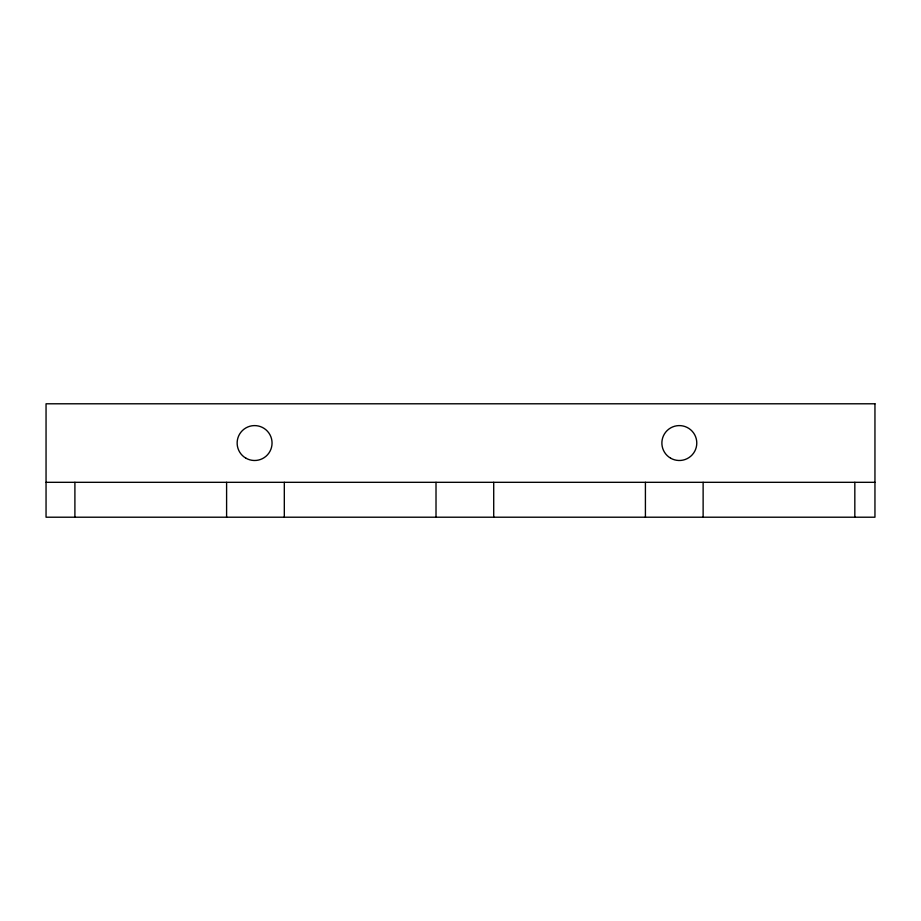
<?xml version="1.0" encoding="UTF-8"?>
<svg xmlns="http://www.w3.org/2000/svg" width="921" height="921" viewBox="0 0 921 921"><rect width="100%" height="100%" fill="white"/><g stroke="black" fill="none" stroke-linecap="round" stroke-linejoin="round"><path stroke-width="1.38" d="M46.05 482.316L874.95 482.316M854.826 482.316L854.826 517.211M703.126 482.316L703.126 517.211M645.414 482.316L645.414 517.211M493.714 482.316L493.714 517.211M436.013 482.316L436.013 517.211M284.313 482.316L284.313 517.211M226.601 482.316L226.601 517.211M74.9 482.316L74.9 517.211M874.95 403.789L46.05 403.789L46.05 517.211L874.95 517.211L874.95 403.789M245.872 458.163A17.453 17.453 0 0 0 272.052 443.047A17.453 17.453 0 0 0 245.872 427.931A17.453 17.453 0 0 0 245.872 458.163M670.603 458.163A17.453 17.453 0 0 0 696.783 443.047A17.453 17.453 0 0 0 670.603 427.931A17.453 17.453 0 0 0 670.603 458.163"/></g></svg>
